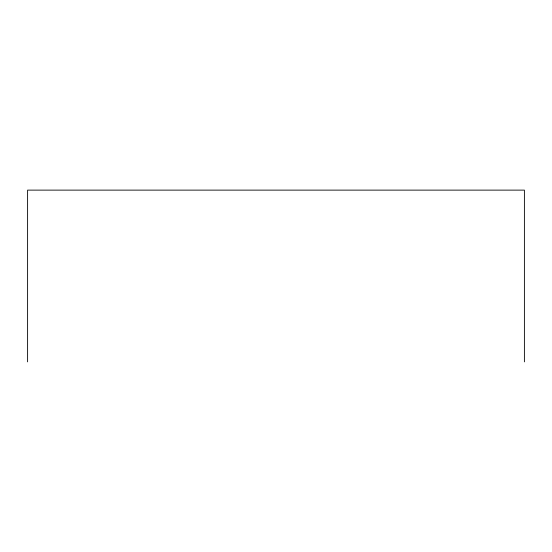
<?xml version="1.0" encoding="UTF-8"?>
<svg xmlns="http://www.w3.org/2000/svg" width="552" height="552" viewBox="0 0 552 552"><rect width="100%" height="100%" fill="white"/><g stroke="black" fill="none" stroke-linecap="round" stroke-linejoin="round"><path stroke-width="0.83" d="M524.4 361.877L524.4 190.123L27.6 190.123L27.6 361.877"/></g></svg>
